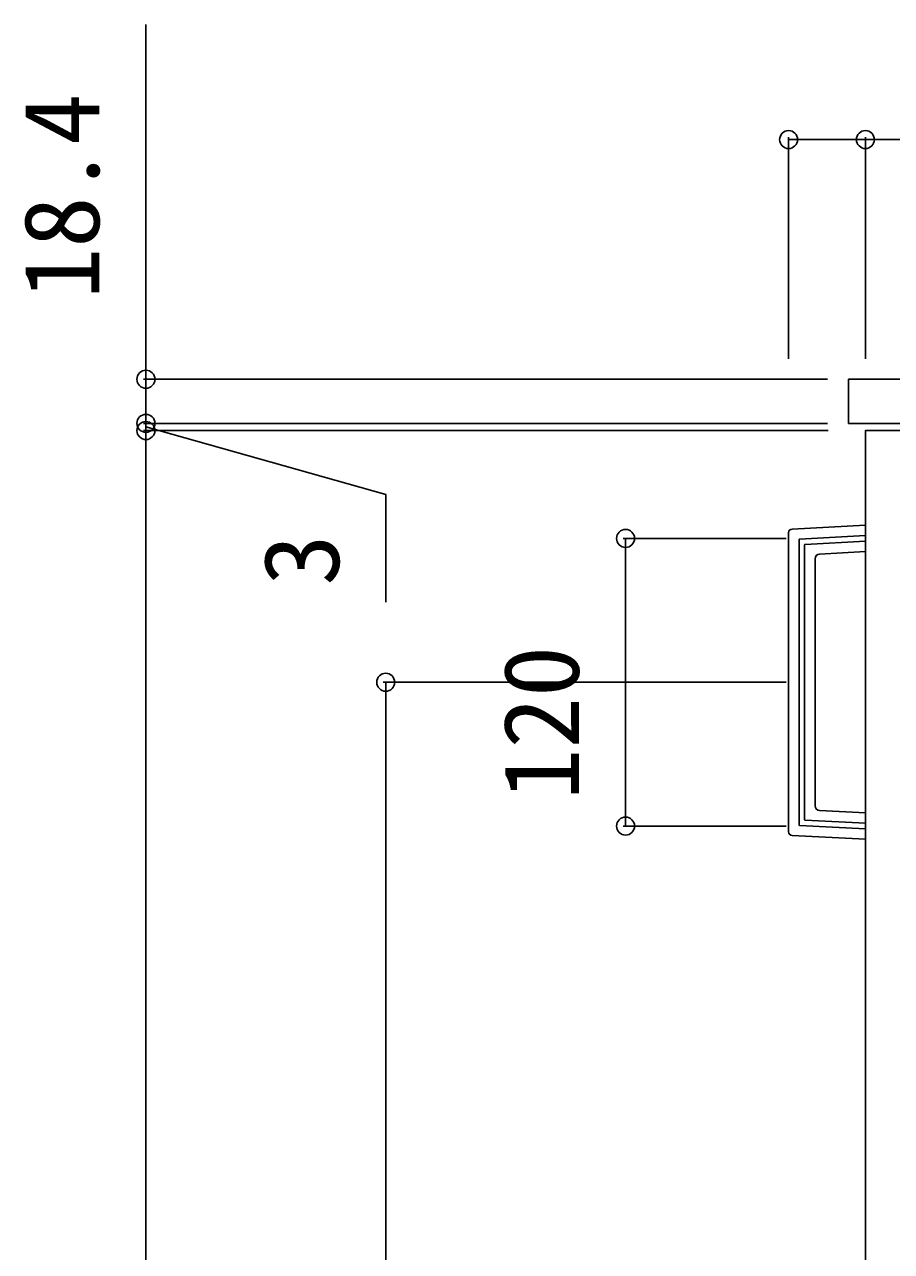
# Model space of a CAD drawing. Units: millimetres, scale not verified. Extents: x -2188 to 2188, y -3252 to 3239.
# Drawn here: x 781 to 1142, y 1381 to 1892 of the extents above; entities that cross this region are included whole.
import ezdxf
from ezdxf.enums import TextEntityAlignment as Align

# ---------------------------------------------------------------- set-up
doc = ezdxf.new("R2010")
doc.units = ezdxf.units.MM
doc.header["$LTSCALE"] = 16
for name, color, linetype in [('0-3_YKK_12', 2, 'Continuous'), ('0-4_YKK_13', 4, 'Continuous'), ('0-5_YKK_D', 6, 'Continuous')]:
    doc.layers.add(name, color=color, linetype=linetype)
doc.styles.add('ＭＳ ゴシック', font='')
doc.styles.get('ＭＳ ゴシック').set_extended_font_data('MS Gothic')

msp = doc.modelspace()

# ---------------------------------------------------------------- linework, layer by layer
at = {"layer": '0-3_YKK_12'}
for points in [[(1124.5, 1726.02), (1529.5, 1726.02), (1529.5, 1744.42), (1124.5, 1744.42)], [(1131.5, 949.02), (1149.5, 949.02), (1149.5, 1723.02), (1131.5, 1723.02)]]:
    msp.add_lwpolyline(points, close=True, dxfattribs=at)
at = {"layer": '0-4_YKK_13'}
for p, q in [((1099.5, 1680.43), (1099.5, 1555.61)), ((1131.5, 1683.53), (1100.92, 1681.92)), ((1104.04, 1677.74), (1131.5, 1679.18)), ((1131.5, 1672.51), (1131.5, 1683.53)), ((1103.84, 1677.6), (1103.84, 1558.51)), ((1106.16, 1675.26), (1106.16, 1560.77)), ((1106.42, 1675.54), (1131.5, 1676.86)), ((1110.5, 1566.52), (1110.5, 1669.51)), ((1112.4, 1671.51), (1131.5, 1672.51)), ((1104.04, 1558.3), (1131.5, 1556.86)), ((1106.42, 1560.49), (1131.5, 1559.18))]:
    msp.add_line(p, q, dxfattribs=at)
for points in [[(1103.84, 1677.53), (1103.85, 1677.6), (1103.88, 1677.66), (1103.92, 1677.7), (1103.97, 1677.73), (1104.04, 1677.74)], [(1106.42, 1675.54), (1106.33, 1675.53), (1106.25, 1675.49), (1106.2, 1675.45), (1106.18, 1675.39), (1106.16, 1675.26)], [(1100.92, 1554.11), (1131.5, 1552.51), (1131.5, 1563.53), (1112.4, 1564.53)], [(1103.84, 1558.51), (1103.85, 1558.43), (1103.88, 1558.38), (1103.92, 1558.33), (1103.97, 1558.31), (1104.04, 1558.3)], [(1106.42, 1560.49), (1106.33, 1560.51), (1106.25, 1560.54), (1106.2, 1560.59), (1106.18, 1560.65), (1106.16, 1560.77)]]:
    msp.add_lwpolyline(points, dxfattribs=at)
for centre, radius, start, end in [((1101, 1680.43), 1.5, 92.7637, 180.2112), ((1112.5, 1669.51), 2, 93.1953, 179.7952), ((1112.5, 1566.52), 2, 180.1953, 266.7952), ((1101, 1555.61), 1.5, 179.7637, 267.2112)]:
    msp.add_arc(centre, radius, start, end, dxfattribs=at)
at = {"layer": '0-5_YKK_D'}
for p, q in [((831.5, 1744.42), (831.5, 1892.39)), ((1099.5, 1752.97), (1099.5, 1845.42)), ((1131.5, 1752.97), (1131.5, 1845.42)), ((1115.65, 1744.42), (830.5, 1744.42)), ((831.5, 1726.02), (831.5, 1744.42)), ((831.5, 1726.02), (831.5, 1741.02)), ((1115.65, 1726.02), (830.5, 1726.02)), ((1115.65, 1726.02), (830.5, 1726.02)), ((831.5, 1723.02), (831.5, 1726.02)), ((831.5, 1723.02), (831.5, 1726.02)), ((831.5, 1726.02), (831.5, 1711.02)), ((1115.65, 1723.02), (830.5, 1723.02)), ((1115.98, 1723.02), (830.5, 1723.02)), ((831.5, 1723.02), (831.5, 1708.02)), ((831.5, 949.02), (831.5, 1723.02)), ((1098.5, 1678.02), (1030.5, 1678.02)), ((1031.5, 1678.02), (1031.5, 1558.02)), ((1098.5, 1618.02), (930.5, 1618.02)), ((931.5, 1618.02), (931.5, 949.02)), ((1098.5, 1558.02), (1030.5, 1558.02))]:
    msp.add_line(p, q, dxfattribs=at)
for points in [[(1099.5, 1844.42), (1131.5, 1844.42), (1222.69, 1844.42)], [(831.5, 1724.52), (931.5, 1696.39), (931.5, 1651.46)]]:
    msp.add_lwpolyline(points, dxfattribs=at)
for centre in [(1099.5, 1844.42), (1131.5, 1844.42), (831.5, 1744.42), (831.5, 1726.02), (831.5, 1726.02), (831.5, 1723.02), (831.5, 1723.02), (1031.5, 1678.02), (931.5, 1618.02), (1031.5, 1558.02)]:
    msp.add_circle(centre, 3.75, dxfattribs=at)

# ---------------------------------------------------------------- texts
at = {"layer": '0-5_YKK_D', "style": 'ＭＳ ゴシック'}
for s, p in [('18.4', (821.5, 1777.82)), ('3', (921.5, 1658.29)), ('120', (1021.5, 1568.91))]:
    msp.add_text(s, height=31.52, rotation=90, dxfattribs=at).set_placement(p, align=Align.BOTTOM_LEFT)

doc.saveas('drawing.dxf')
